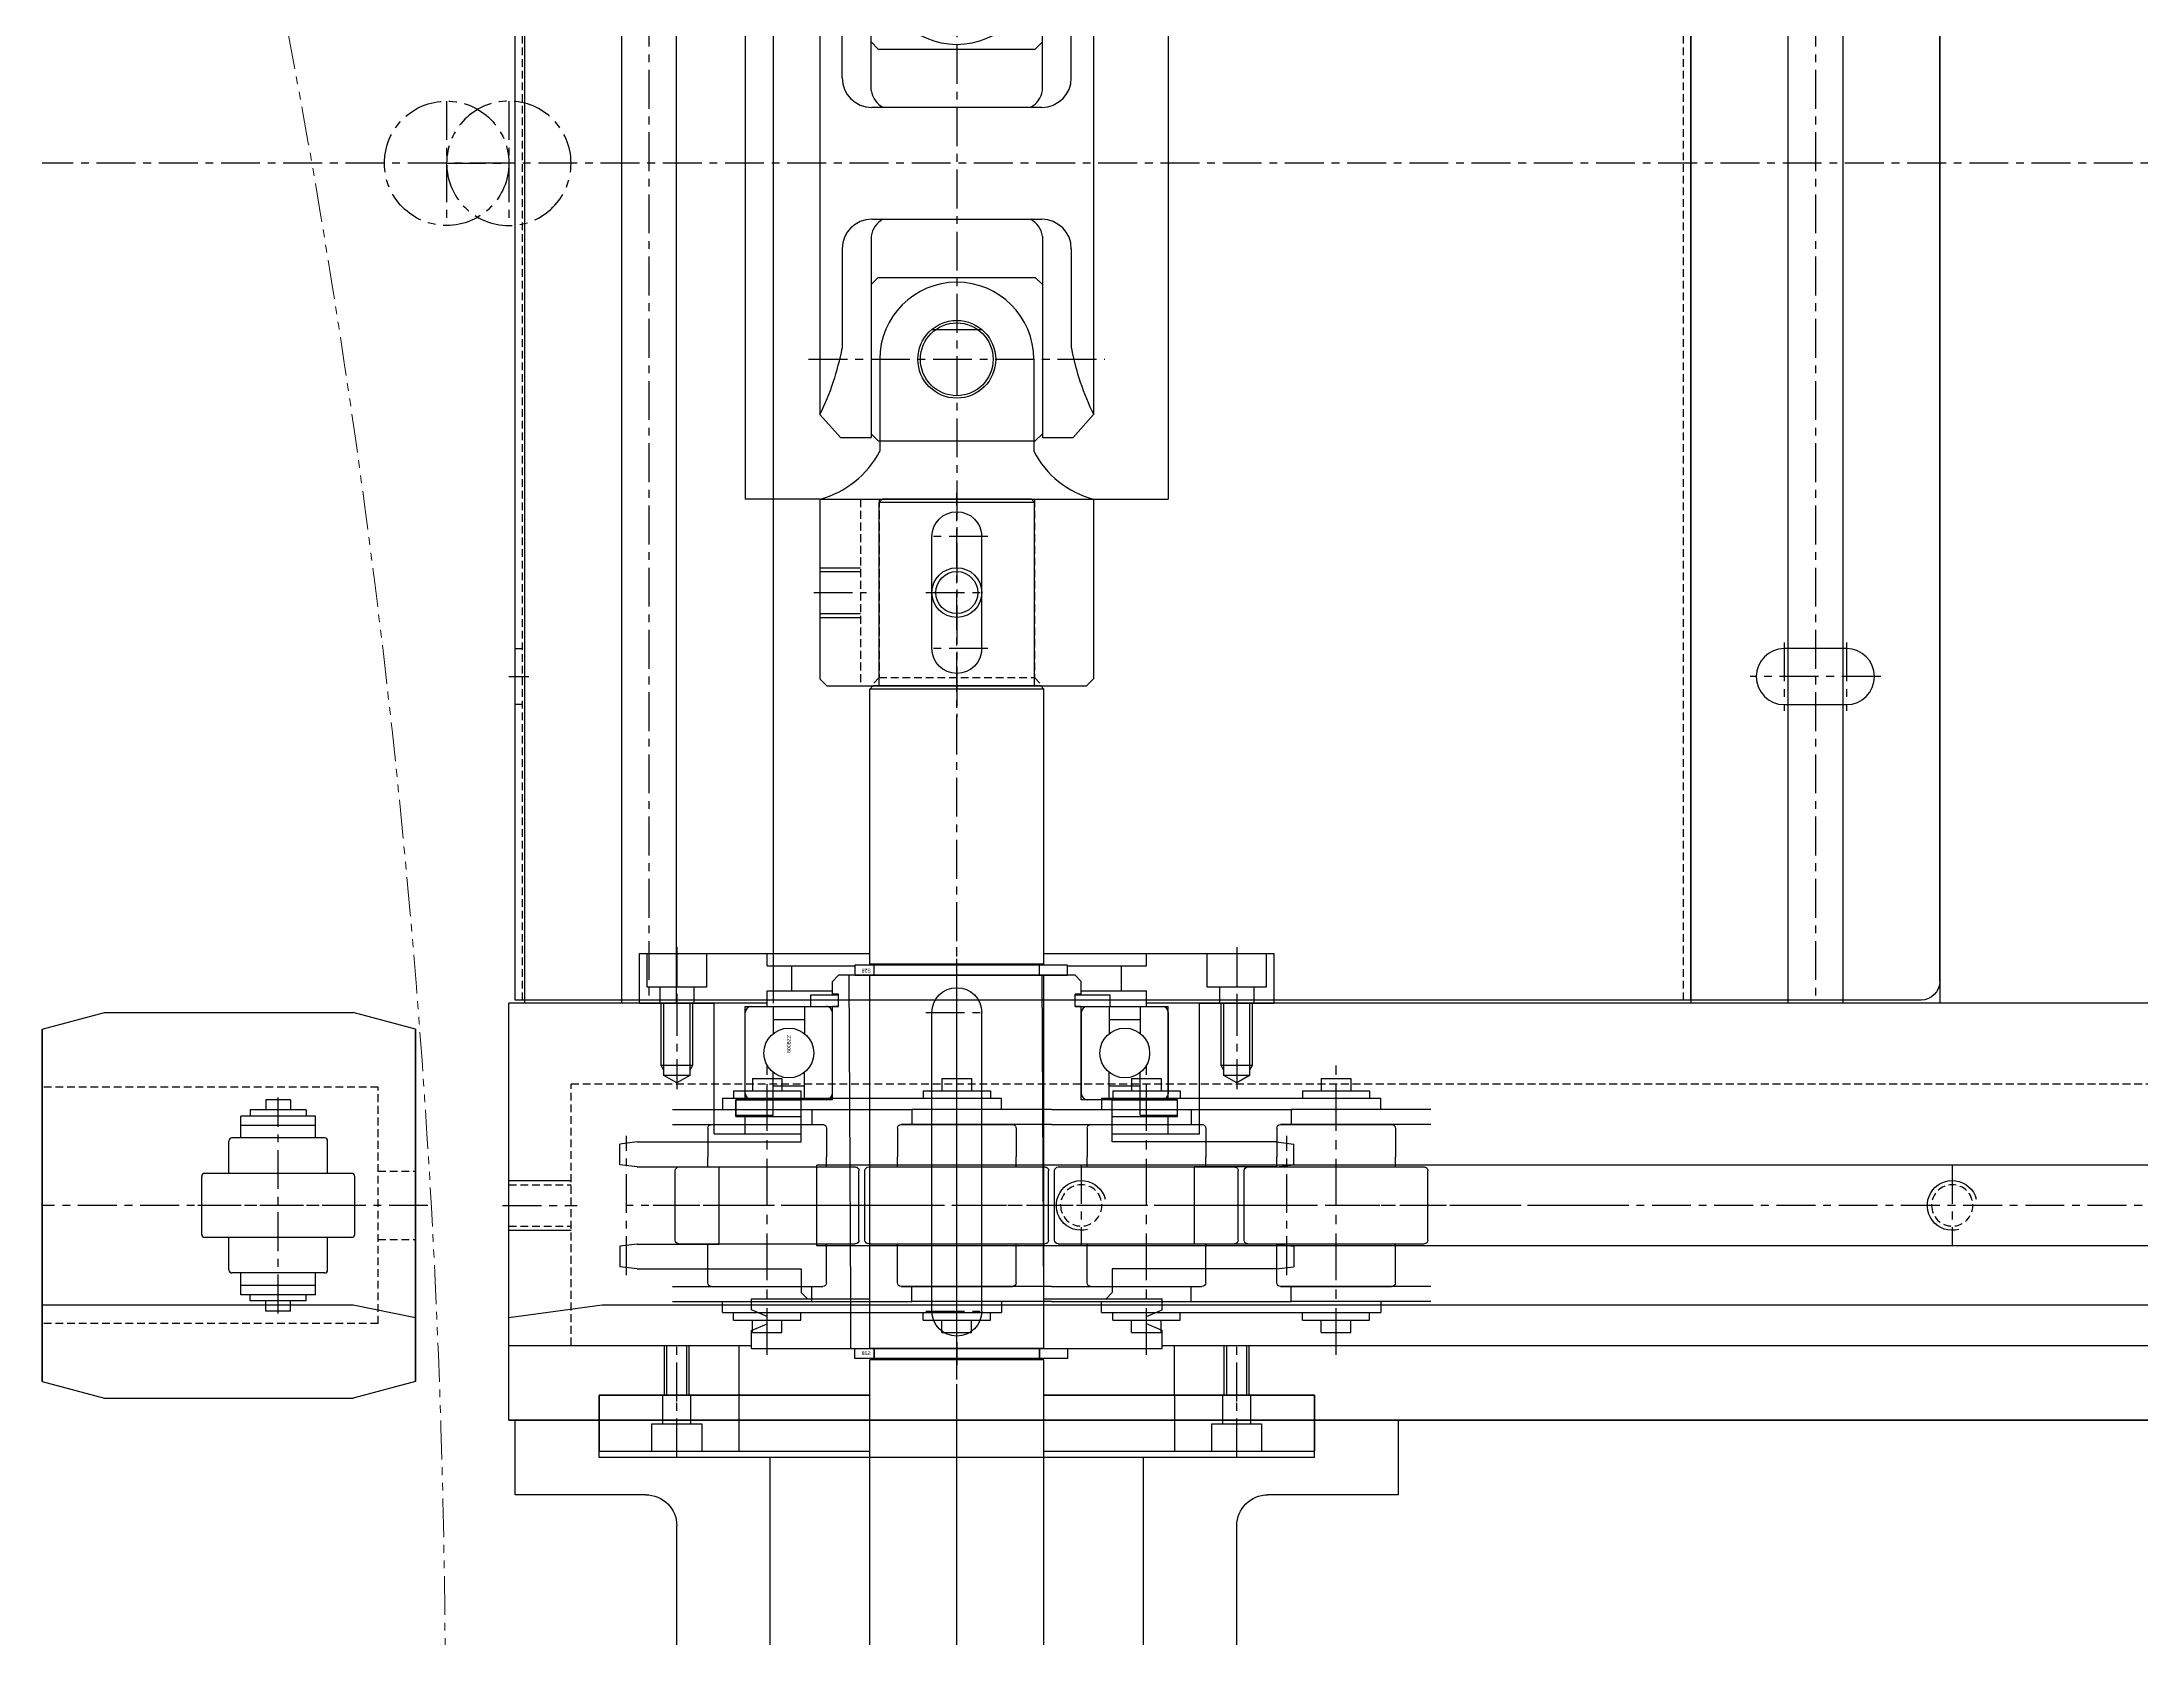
# Model space of a CAD drawing. Header units: inches. Extents: x 0 to 77285, y -118 to 40065.
# Drawn here: x 31099.6 to 31437.1, y 22943.4 to 23200 of the extents above; entities that cross this region are included whole.
import ezdxf
from ezdxf.enums import TextEntityAlignment as Align

# ---------------------------------------------------------------- set-up
doc = ezdxf.new("R2010")
doc.units = ezdxf.units.IN
doc.header["$LTSCALE"] = 5
doc.header["$MEASUREMENT"] = 0
for name, pattern in [('CENTER', [2, 1.25, -0.25, 0.25, -0.25]), ('HIDDEN', [0.375, 0.25, -0.125]), ('PHANTOM', [2.5, 1.25, -0.25, 0.25, -0.25, 0.25, -0.25])]:
    doc.linetypes.add(name, pattern=pattern)
for name, color, linetype in [('11', 1, 'CENTER'), ('22', 2, 'HIDDEN'), ('44', 4, 'Continuous'), ('55', 5, 'Continuous'), ('77', 40, 'HIDDEN'), ('99', 181, 'Continuous'), ('A', 8, 'Continuous'), ('B', 123, 'Continuous'), ('G', 231, 'Continuous'), ('T', 3, 'Continuous'), ('Y', 60, 'Continuous')]:
    doc.layers.add(name, color=color, linetype=linetype)
doc.layers.add('33', color=3, linetype='PHANTOM', lineweight=9)
doc.styles.add('SCI', font='')
doc.styles.get("Standard").update_dxf_attribs({"font": 'arial.ttf'})
doc.styles.get('SCI').set_extended_font_data('Gulim')

# ---------------------------------------------------------------- blocks, each defined once
blk = doc.blocks.new('A$Ce95bc381')
for p, q in [((0, 280), (0, 0)), ((0, 280), (16.5, 280)), ((16.5, 280), (18.5, 265)), ((18.5, 265), (18.5, 15)), ((16.5, 0), (18.5, 15)), ((0, 0), (16.5, 0))]:
    blk.add_line(p, q)
blk = doc.blocks.new('FINALrf2040vrp-sc')
for p, q in [((10.715, 4.15), (14.685, 4.15)), ((10.715, 4.15), (10.715, 2.5)), ((14.685, 4.15), (14.685, 2.5)), ((36.115, 4.15), (36.115, 2.5)), ((36.115, 4.15), (40.085, 4.15)), ((40.085, 4.15), (40.085, 2.5)), ((0, 0), (18.7, 0)), ((6.7, 1.5), (44.1, 1.5)), ((6.7, 1.5), (6.7, 0)), ((8.2, 2.5), (8.2, 1.5)), ((8.2, 2.5), (17.2, 2.5)), ((17.2, 2.5), (17.2, 1.5)), ((18.7, 0), (32.1, 0)), ((18.7, 0), (18.7, -2)), ((32.1, 0), (32.1, -2)), ((50.8, 0), (32.1, 0)), ((33.6, 2.5), (42.6, 2.5)), ((33.6, 2.5), (33.6, 1.5)), ((42.6, 2.5), (42.6, 1.5)), ((44.1, 0), (44.1, 1.5)), ((0, -2), (20.14, -2)), ((4.76, -2.5), (4.76, -6.35)), ((20.64, -2.5), (20.64, -6.35)), ((30.16, -2.5), (30.16, -6.35)), ((50.8, -2), (30.66, -2)), ((30.66, -2), (45.54, -2)), ((46.04, -2.5), (46.04, -6.35)), ((0.4, -8.2), (0.4, -17.5)), ((0.9, -7.7), (24.5, -7.7)), ((4.76, -6.35), (4.76, -7.7)), ((20.64, -6.35), (20.64, -7.7)), ((25, -8.2), (25, -17.5)), ((25.8, -8.2), (25.8, -17.5)), ((26.3, -7.7), (49.9, -7.7)), ((30.16, -6.35), (30.16, -7.7)), ((46.04, -6.35), (46.04, -7.7)), ((50.4, -8.2), (50.4, -17.5)), ((0.9, -18), (24.5, -18)), ((4.76, -18), (4.76, -19.35)), ((4.76, -23.2), (4.76, -19.35)), ((20.64, -18), (20.64, -19.35)), ((20.64, -23.2), (20.64, -19.35)), ((26.3, -18), (49.9, -18)), ((30.16, -18), (30.16, -19.35)), ((30.16, -23.2), (30.16, -19.35)), ((46.04, -18), (46.04, -19.35)), ((46.04, -23.2), (46.04, -19.35)), ((0, -23.7), (20.14, -23.7)), ((18.7, -25.7), (18.7, -23.7)), ((30.66, -23.7), (45.54, -23.7)), ((50.8, -23.7), (30.66, -23.7)), ((32.1, -25.7), (32.1, -23.7)), ((0, -25.7), (18.7, -25.7)), ((6.7, -27.2), (6.7, -25.7)), ((6.7, -27.2), (44.1, -27.2)), ((8.2, -28.2), (8.2, -27.2)), ((17.2, -28.2), (17.2, -27.2)), ((18.7, -25.7), (32.1, -25.7)), ((50.8, -25.7), (32.1, -25.7)), ((33.6, -28.2), (33.6, -27.2)), ((42.6, -28.2), (42.6, -27.2)), ((44.1, -25.7), (44.1, -27.2)), ((8.2, -28.2), (17.2, -28.2)), ((10.715, -29.85), (10.715, -28.2)), ((10.715, -29.85), (14.685, -29.85)), ((14.685, -29.85), (14.685, -28.2)), ((33.6, -28.2), (42.6, -28.2)), ((36.115, -29.85), (36.115, -28.2)), ((36.115, -29.85), (40.085, -29.85)), ((40.085, -29.85), (40.085, -28.2))]:
    blk.add_line(p, q)
for centre, start, end in [((5.26, -2.5), 90, 180), ((20.14, -2.5), 0, 90), ((30.66, -2.5), 90, 180), ((45.54, -2.5), 0, 90), ((0.9, -8.2), 90, 180), ((24.5, -8.2), 0, 90), ((26.3, -8.2), 90, 180), ((49.9, -8.2), 0, 90), ((0.9, -17.5), 180, 270), ((24.5, -17.5), 270, 0), ((26.3, -17.5), 180, 270), ((49.9, -17.5), 270, 0), ((5.26, -23.2), 180, 270), ((20.14, -23.2), 270, 0), ((30.66, -23.2), 180, 270), ((45.54, -23.2), 270, 0)]:
    blk.add_arc(centre, 0.5, start, end)
at = {"layer": '11'}
for p, q in [((12.7, 7.15), (12.7, -32.85)), ((38.1, 7.15), (38.1, -32.85))]:
    blk.add_line(p, q, dxfattribs=at)
blk = doc.blocks.new('A$C006C2B59')
at = {"layer": '11'}
blk.add_line((-60.19, 0), (67.37, 0), dxfattribs=at)
at = {"rotation": 179.9999999999999}
for p in [(12.7, -12.85), (63.5, -12.85)]:
    blk.add_blockref('FINALrf2040vrp-sc', p, dxfattribs=at)
blk = doc.blocks.new('A$C5e2ff37b')
for p, q in [((0, 12.5), (-9, 12.5)), ((-9, 12.5), (-9, -31)), ((0, 12.5), (0, -31)), ((-9, 4), (-4.6, 4)), ((-4.6, 4), (-4.6, -4)), ((-4.6, 2.25), (0, 2.25)), ((-4.6, -2.25), (0, -2.25)), ((-4.6, -4), (-9, -4)), ((-9, -10), (0, -10)), ((-9, -59), (-9, -102.5)), ((0, -59), (0, -102.5)), ((0, -80), (-9, -80)), ((-9, -86), (-4.6, -86)), ((-4.6, -86), (-4.6, -94)), ((-4.6, -87.75), (0, -87.75)), ((-4.6, -94), (-9, -94)), ((-4.6, -92.25), (0, -92.25)), ((0, -102.5), (-9, -102.5))]:
    blk.add_line(p, q)
at = {"layer": '11'}
for p, q in [((-10, 0), (1, 0)), ((-10, -45), (1, -45)), ((-10, -90), (1, -90))]:
    blk.add_line(p, q, dxfattribs=at)
blk = doc.blocks.new('A$C989ff7f7')
for p, q in [((0, 6), (0, -6)), ((0, 6), (8, 6)), ((2.6, -4.75), (2.6, 4.75)), ((2.6, 4.75), (8, 4.75)), ((8, 6), (8, -31)), ((2.6, 2.75), (0, 2.75)), ((2.6, -2.75), (0, -2.75)), ((-21, -6), (-21, -20)), ((-21, -6), (0, -6)), ((8, -4.75), (2.6, -4.75)), ((-18.2, -9.5), (-18.2, -20)), ((-18.2, -9.5), (-15.5, -9.5)), ((-15.5, -9.5), (-15.5, -20)), ((-21, -11), (-18.2, -11)), ((-15.5, -11), (-0.5, -11)), ((-0.5, -11), (-0.5, -25)), ((-0.5, -14.5), (2, -14.5)), ((2, -14.5), (2, -25)), ((6, -14.5), (6, -28.6)), ((6, -14.5), (8, -14.5)), ((2, -18.5), (6, -18.5)), ((8, -59), (8, -96)), ((6, -62.81), (6, -75.5)), ((-0.5, -65), (-0.5, -79)), ((2, -65), (2, -75.5)), ((-21, -70), (-21, -84)), ((-18.2, -70), (-18.2, -80.5)), ((-15.5, -70), (-15.5, -80.5)), ((2, -71.5), (6, -71.5)), ((-0.5, -75.5), (2, -75.5)), ((6, -75.5), (8, -75.5)), ((-21, -79), (-18.2, -79)), ((-18.2, -80.5), (-15.5, -80.5)), ((-15.5, -79), (-0.5, -79)), ((-21, -84), (0, -84)), ((0, -84), (0, -96)), ((2.6, -87.25), (0, -87.25)), ((2.6, -94.75), (2.6, -85.25)), ((2.6, -85.25), (8, -85.25)), ((2.6, -92.75), (0, -92.75)), ((0, -96), (8, -96)), ((8, -94.75), (2.6, -94.75))]:
    blk.add_line(p, q)
at = {"layer": '11'}
for p, q in [((9, 0), (-1, 0)), ((-22, -45), (9, -45)), ((9, -90), (-1, -90))]:
    blk.add_line(p, q, dxfattribs=at)
blk = doc.blocks.new('A$C3cb9157a')
for p, q in [((-14, 34), (-1, 34)), ((-15, 20), (-15, 33)), ((0, 33), (0, 20)), ((-15, 29.5), (-10.62, 29.5)), ((-12.81, 24.5), (-12.81, 29.5)), ((0, 29.5), (-4.38, 29.5)), ((-2.19, 24.5), (-2.19, 29.5)), ((-15, 24.5), (-10.62, 24.5)), ((0, 24.5), (-4.38, 24.5)), ((-14, 20), (-1, 20)), ((-15, -33), (-15, -20)), ((-1, -20), (-14, -20)), ((0, -20), (0, -33)), ((-15, -24.5), (-10.62, -24.5)), ((-12.81, -29.5), (-12.81, -24.5)), ((0, -24.5), (-4.38, -24.5)), ((-2.19, -29.5), (-2.19, -24.5)), ((-15, -29.5), (-10.62, -29.5)), ((0, -29.5), (-4.38, -29.5)), ((-1, -34), (-14, -34))]:
    blk.add_line(p, q)
for centre in [(-7.5, 27), (-7.5, -27)]:
    blk.add_circle(centre, 4)
for centre, start, end in [((-14, 33), 90, 180), ((-1, 33), 0, 90), ((-14, 21), 180, 270), ((-1, 21), 270, 0), ((-14, -21), 90, 180), ((-1, -21), 0, 90), ((-14, -33), 180, 270), ((-1, -33), 270, 360)]:
    blk.add_arc(centre, 1, start, end)
at = {"layer": '11'}
blk.add_line((-16, 0), (1, 0), dxfattribs=at)
at = {"layer": '44'}
blk.add_text('6008ZZ', height=0.6, dxfattribs=at).set_placement((-7.5, 26.7))
blk = doc.blocks.new('A$C1d9063d8')
for p, q in [((-2.5, 35.5), (-2.5, 29.5)), ((0, 35.5), (-2.5, 35.5)), ((0, 29.5), (0, 35.5)), ((-2.5, 29.5), (0, 29.5)), ((-2.5, -29.5), (0, -29.5)), ((-2.5, -29.5), (-2.5, -35.5)), ((0, -35.5), (0, -29.5)), ((-2.5, -35.5), (0, -35.5))]:
    blk.add_line(p, q)
at = {"layer": '11'}
blk.add_line((-3.5, 0), (1.2, 0), dxfattribs=at)
blk = doc.blocks.new('A$C24dafc05')
for p, q in [((0, 23.5), (0, 19)), ((1.8, 23.5), (0, 23.5)), ((1.8, 19), (1.8, 23.5)), ((0, 19), (1.8, 19)), ((0, -19), (1.8, -19)), ((0, -19), (0, -24.67)), ((1.8, -24.67), (1.8, -19)), ((0, -24.67), (1.8, -24.67))]:
    blk.add_line(p, q)
at = {"layer": '11'}
blk.add_line((-1, 0), (2.9, 0), dxfattribs=at)
blk = doc.blocks.new('A$C85a5e17c')
for p, q in [((0, 16.4), (0, -17.81)), ((1.6, 16.4), (0, 16.4)), ((1.6, -17.81), (1.6, 16.4)), ((0, 13.3), (1.6, 13.3)), ((0, -13.3), (1.6, -13.3)), ((0, -17.81), (1.6, -17.81))]:
    blk.add_line(p, q)
at = {"layer": '11'}
blk.add_line((-1, 0), (2.65, 0), dxfattribs=at)
at = {"layer": '44', "style": 'SCI'}
blk.add_text('S28', height=0.6, rotation=90, dxfattribs=at).set_placement((0.74, 13.81), align=Align.MIDDLE_LEFT)
blk = doc.blocks.new('A$C15782971')
for p, q in [((-91, 4.5), (-92, 3.5)), ((-92, 1.45), (-92, 3.5)), ((-92, 1.45), (-92, 3.5)), ((-91, 4.5), (-85.71, 4.5)), ((-86, -47.5), (-85.71, 4.5)), ((-58, 4.5), (-53, 4.5)), ((-58, -47.5), (-58, 4.5)), ((-54.99, -47.5), (-54.7, 4.5)), ((-53, 4.5), (-52, 3.5)), ((-52, 1.45), (-52, 3.5)), ((-52, 1.45), (-52, 3.5)), ((-360, 0), (-102.5, 0)), ((-119.07, 0), (-119.07, -11.6)), ((-114.93, -11.6), (-114.93, 0)), ((-111, -13), (-111, 0)), ((-92, 1.45), (-91, 1.45)), ((-91, -0.5), (-91, 1.45)), ((-53, 1.45), (-52, 1.45)), ((-53, -0.5), (-53, 1.45)), ((-41.5, 0), (0, 0)), ((-33, -13), (-33, 0)), ((-29.07, 0), (-29.07, -11.6)), ((-24.93, -11.6), (-24.93, 0)), ((0, -67), (0, 0)), ((-92, -0.5), (-91, -0.5)), ((-92, -15.5), (-92, -0.5)), ((-53, -0.5), (-52, -0.5)), ((-52, -15.5), (-52, -0.5)), ((-119.5, -10), (-114.5, -10)), ((-29.5, -10), (-24.5, -10)), ((-119.07, -11.6), (-117, -12.79)), ((-119.07, -11.6), (-114.93, -11.6)), ((-117, -12.79), (-114.93, -11.6)), ((-29.07, -11.6), (-27, -12.79)), ((-29.07, -11.6), (-24.93, -11.6)), ((-27, -12.79), (-24.93, -11.6)), ((-97, -22.3), (-97, -15.5)), ((-97, -15.5), (-92, -15.5)), ((-52, -15.5), (-47, -15.5)), ((-47, -22.3), (-47, -15.5)), ((-123.36, -22.3), (-126.18, -22.65)), ((-126.18, -25.95), (-126.18, -22.65)), ((-123.36, -22.3), (-97, -22.3)), ((-20.64, -22.3), (-47, -22.3)), ((-20.64, -22.3), (-17.82, -22.65)), ((-17.82, -25.95), (-17.82, -22.65)), ((-280, -26), (-49.5, -26)), ((-123.36, -26.3), (-126.18, -25.95)), ((-123.36, -26.3), (-110.21, -26.3)), ((-110.21, -38.7), (-110.21, -26.3)), ((-49.5, -39), (-49.5, -26)), ((-33.79, -38.7), (-33.79, -26.3)), ((-20.64, -26.3), (-33.79, -26.3)), ((-20.64, -26.3), (-17.82, -25.95)), ((-280, -39), (-49.5, -39)), ((-123.36, -38.7), (-126.18, -39.05)), ((-126.18, -39.05), (-126.18, -42.35)), ((-123.36, -38.7), (-110.21, -38.7)), ((-20.64, -38.7), (-33.79, -38.7)), ((-20.64, -38.7), (-17.82, -39.05)), ((-17.82, -39.05), (-17.82, -42.35)), ((-123.36, -42.7), (-126.18, -42.35)), ((-123.36, -42.7), (-97, -42.7)), ((-97, -42.7), (-97, -46.5)), ((-47, -42.7), (-47, -46.5)), ((-20.64, -42.7), (-47, -42.7)), ((-20.64, -42.7), (-17.82, -42.35)), ((-96, -47.5), (-97, -46.5)), ((-48, -47.5), (-47, -46.5)), ((-86, -47.5), (-105, -47.5)), ((-105, -49.3), (-105, -47.5)), ((-102.5, -50.35), (-105, -49.3)), ((-102.5, -51.55), (-102.5, -50.35)), ((-86, -47.5), (-96, -47.5)), ((-86, -55.5), (-86, -47.5)), ((-48, -47.5), (-58, -47.5)), ((-58, -55.5), (-58, -47.5)), ((-39, -47.5), (-54.99, -47.5)), ((-54.99, -55.5), (-54.99, -47.5)), ((-41.5, -50.35), (-39, -49.3)), ((-41.5, -51.55), (-41.5, -50.35)), ((-39, -49.3), (-39, -47.5)), ((-105, -52.6), (-102.5, -51.55)), ((-105, -55.5), (-105, -52.6)), ((-39, -52.6), (-41.5, -51.55)), ((-39, -55.5), (-39, -52.6)), ((-105, -55), (-280, -55)), ((-118.62, -63), (-118.62, -55)), ((-115.38, -63), (-115.38, -55)), ((-107, -63), (-107, -55)), ((-86, -55.5), (-105, -55.5)), ((-39, -55.5), (-58, -55.5)), ((0, -55), (-39, -55)), ((-37, -63), (-37, -55)), ((-28.62, -63), (-28.62, -55)), ((-25.38, -63), (-25.38, -55)), ((-129.5, -63), (-86, -63)), ((-129.5, -67), (-129.5, -63)), ((-58, -63), (-14.5, -63)), ((-14.5, -67), (-14.5, -63)), ((-280, -67), (-129.5, -67)), ((-14.5, -67), (0, -67))]:
    blk.add_line(p, q)
at = {"layer": '11'}
for p, q in [((-72, -48.5), (-72, 5.5)), ((-117, 1), (-117, -13.79)), ((-72, -68), (-72, 1)), ((-27, 1), (-27, -13.79)), ((-125.07, -43.7), (-125.07, -21.3)), ((-18.93, -43.7), (-18.93, -21.3)), ((-232, -26), (-232, -39)), ((-92, -26), (-92, -39)), ((-280, -32.5), (-18.93, -32.5)), ((1, -32.5), (-11, -32.5)), ((-72, -56.5), (-72, -46.5)), ((-117, -64), (-117, -54)), ((-27, -64), (-27, -54))]:
    blk.add_line(p, q, dxfattribs=at)
at = {"layer": '22'}
for p, q in [((-270, -13), (-10, -13)), ((-10, -55), (-10, -13)), ((0, -29.18), (-10, -29.18)), ((0, -35.82), (-10, -35.82))]:
    blk.add_line(p, q, dxfattribs=at)
at = {"layer": '77'}
for centre in [(-232, -32.5), (-92, -32.5)]:
    blk.add_circle(centre, 3.32, dxfattribs=at)
at = {"layer": 'T'}
for p, q in [((-119.5, 0), (-119.5, -10)), ((-114.5, -10), (-114.5, 0)), ((-29.5, 0), (-29.5, -10)), ((-24.5, -10), (-24.5, 0)), ((-119.5, -10), (-119.07, -10.75)), ((-114.93, -10.75), (-114.5, -10)), ((-29.5, -10), (-29.07, -10.75)), ((-24.93, -10.75), (-24.5, -10)), ((0, -28.5), (-10, -28.5)), ((0, -36.5), (-10, -36.5)), ((-119, -63), (-119, -55)), ((-115, -63), (-115, -55)), ((-29, -63), (-29, -55)), ((-25, -63), (-25, -55))]:
    blk.add_line(p, q, dxfattribs=at)
for centre in [(-232, -32.5), (-92, -32.5)]:
    blk.add_arc(centre, 4, 255, 165, dxfattribs=at)
at = {"xscale": -1, "rotation": 270}
blk.add_blockref('A$C989ff7f7', (-27, 0), dxfattribs=at)
at = {"layer": '11', "xscale": -1, "rotation": 270}
for name, p in [('A$C24dafc05', (-72, -0.5)), ('A$C1d9063d8', (-72, -15.5))]:
    blk.add_blockref(name, p, dxfattribs=at)
at = {"layer": '44', "xscale": -1, "rotation": 270}
for name, p in [('A$C85a5e17c', (-72, 4.5)), ('A$C3cb9157a', (-72, -0.5))]:
    blk.add_blockref(name, p, dxfattribs=at)
at = {"layer": '44', "rotation": 270}
blk.add_blockref('A$C85a5e17c', (-72, -55.5), dxfattribs=at)
at = {"layer": '99', "xscale": -1, "rotation": 270}
blk.add_blockref('A$C5e2ff37b', (-27, -63), dxfattribs=at)
at = {"layer": 'B', "xscale": 1.200000000000001, "yscale": 1.200000000000001, "zscale": 1.200000000000001}
blk.add_blockref('A$C006C2B59', (-102.48, -32.5), dxfattribs=at)
at = {"layer": 'G', "xscale": -1, "rotation": 270}
blk.add_blockref('A$Ce95bc381', (-280, -67), dxfattribs=at)
blk = doc.blocks.new('A$C56e291fb')
for p, q in [((-131.5, 0), (131.5, 0)), ((-134.5, -3), (-134.5, -229)), ((134.5, -3), (134.5, -229)), ((-134.5, -40), (134.5, -40)), ((-134.5, -229), (134.5, -229))]:
    blk.add_line(p, q)
for points in [[(-87, -15, -1), (-78, -15), (-78, -25, -1), (-87, -25)], [(78, -15, -1), (87, -15), (87, -25, -1), (78, -25)]]:
    blk.add_lwpolyline(points, format="xyb", close=True)
for centre, start, end in [((-131.5, -3), 90, 180), ((131.5, -3), 0, 90)]:
    blk.add_arc(centre, 3, start, end)
at = {"layer": '11'}
for p, q in [((-82.5, -9.5), (-82.5, -30.5)), ((82.5, -9.5), (82.5, -30.5)), ((-77, -15), (-88, -15)), ((88, -15), (77, -15)), ((-77, -25), (-88, -25)), ((88, -25), (77, -25)), ((-82.5, -230), (-82.5, -226.8)), ((106.8, -230), (106.8, -226.8))]:
    blk.add_line(p, q, dxfattribs=at)
at = {"layer": '22'}
for p, q in [((-134.5, -41.2), (134.5, -41.2)), ((-134.5, -227.8), (134.5, -227.8)), ((-87, -227.8), (-87, -229)), ((-78, -229), (-78, -227.8)), ((102.3, -227.8), (102.3, -229)), ((111.3, -229), (111.3, -227.8))]:
    blk.add_line(p, q, dxfattribs=at)
blk = doc.blocks.new('A$C76a12c18')
for p, q in [((337, 230), (67, 230)), ((337, 190), (67, 190)), ((337, 42.5), (67, 42.5)), ((337, 2.5), (67, 2.5))]:
    blk.add_line(p, q)
at = {"layer": '11'}
for p, q in [((202, 361), (202, 0)), ((337, 210), (67, 210)), ((337, 22.5), (67, 22.5)), ((212, 0), (192, 0)), ((202, 0), (202, -10))]:
    blk.add_line(p, q, dxfattribs=at)
blk.add_circle((202, 0), 10, dxfattribs=at)
at = {"layer": 'A'}
for p, q in [((337, 214.4), (67, 214.4)), ((337, 205.6), (67, 205.6)), ((337, 26.9), (67, 26.9)), ((337, 18.1), (67, 18.1))]:
    blk.add_line(p, q, dxfattribs=at)
at = {"rotation": 270}
blk.add_blockref('A$C15782971', (67, 0), dxfattribs=at)
at = {"layer": 'Y'}
blk.add_blockref('A$C56e291fb', (202, 230), dxfattribs=at)
blk = doc.blocks.new('A$Ca8d8dcbb')
for p, q in [((-12, 71), (0, 71)), ((-12, 71), (-12, 50)), ((0, 71), (0, -71)), ((-6, 57.5), (-6, -57.5)), ((-6, 57.5), (0, 57.5)), ((-56, 45), (-56, -45)), ((-56, 45), (-17, 45)), ((-56, 39.96), (-39, 39.96)), ((-41, 40.5), (-41, 34.5)), ((-39, 39.96), (-37.58, 37.5)), ((-39, 39.96), (-39, 35.04)), ((-37.58, 37.5), (-39, 35.04)), ((-39, 35.04), (-56, 35.04)), ((-56, 30), (-6, 30)), ((-56, -30), (-6, -30)), ((-56, -35.04), (-39, -35.04)), ((-41, -34.5), (-41, -40.5)), ((-39, -35.04), (-37.58, -37.5)), ((-39, -35.04), (-39, -39.96)), ((-39, -39.96), (-56, -39.96)), ((-37.58, -37.5), (-39, -39.96)), ((-56, -45), (-17, -45)), ((-12, -50), (-12, -71)), ((-6, -57.5), (0, -57.5)), ((-12, -71), (0, -71))]:
    blk.add_line(p, q)
for centre, start, end in [((-17, 50), 270, 0), ((-17, -50), 0, 90)]:
    blk.add_arc(centre, 5, start, end)
at = {"layer": '11'}
for p, q in [((-57, 37.5), (-36.58, 37.5)), ((-57, 0), (1, 0)), ((-57, -37.5), (-36.58, -37.5))]:
    blk.add_line(p, q, dxfattribs=at)
at = {"layer": 'T'}
for p, q in [((-56, 40.5), (-41, 40.5)), ((-41, 40.5), (-40.06, 39.96)), ((-41, 34.5), (-56, 34.5)), ((-40.06, 35.04), (-41, 34.5)), ((-56, -34.5), (-41, -34.5)), ((-41, -34.5), (-40.06, -35.04)), ((-41, -40.5), (-56, -40.5)), ((-40.06, -39.96), (-41, -40.5))]:
    blk.add_line(p, q, dxfattribs=at)
blk = doc.blocks.new('wehgweh3h4')
for p, q in [((-144.09, -1875.51), (-145.21, -1876.63)), ((-145.21, -1876.63), (-145.21, -1918.38)), ((-115.21, -1875.51), (-144.09, -1875.51)), ((-134.21, -1875.51), (-134.21, -1882.01)), ((-133.59, -1875.51), (-133.59, -1882.01)), ((-126.83, -1875.51), (-126.83, -1882.01)), ((-126.21, -1875.51), (-126.21, -1882.01)), ((-115.21, -1875.51), (-115.21, -1919.51)), ((-105.28, -1878.83), (-101.61, -1875.51)), ((-20.82, -1875.51), (-101.61, -1875.51)), ((-17.15, -1878.83), (-20.82, -1875.51)), ((-7.21, -1875.51), (21.66, -1875.51)), ((-7.21, -1875.51), (-7.21, -1919.51)), ((3.79, -1875.51), (3.79, -1882.01)), ((4.41, -1875.51), (4.41, -1882.01)), ((11.17, -1875.51), (11.17, -1882.01)), ((11.79, -1875.51), (11.79, -1882.01)), ((21.66, -1875.51), (22.79, -1876.63)), ((22.79, -1876.63), (22.79, -1918.38)), ((22.79, -1876.63), (22.79, -1918.38)), ((-105.28, -1878.83), (-105.28, -1883.76)), ((-74.95, -1879.09), (-90.9, -1879.09)), ((-47.48, -1879.09), (-31.53, -1879.09)), ((-17.15, -1878.83), (-17.15, -1883.76)), ((-92.71, -1885.13), (-107.5, -1885.13)), ((-105.84, -1884.88), (-104.71, -1883.76)), ((-105.84, -1884.88), (-105.84, -1910.13)), ((-72.92, -1883.76), (-105.28, -1883.76)), ((-79.59, -1884.88), (-80.71, -1883.76)), ((-79.59, -1884.88), (-79.59, -1910.13)), ((-70.21, -1883.83), (-70.21, -1911.18)), ((-52.21, -1883.83), (-52.21, -1911.18)), ((-49.51, -1883.76), (-17.15, -1883.76)), ((-42.84, -1884.88), (-41.71, -1883.76)), ((-42.84, -1884.88), (-42.84, -1910.13)), ((-29.71, -1885.13), (-14.93, -1885.13)), ((-16.59, -1884.88), (-17.71, -1883.76)), ((-16.59, -1884.88), (-16.59, -1910.13)), ((-87.91, -1893.51), (-87.91, -1901.51)), ((-34.52, -1893.51), (-34.52, -1901.51)), ((-92.71, -1909.88), (-107.5, -1909.88)), ((-104.71, -1911.26), (-105.84, -1910.13)), ((-79.59, -1910.13), (-80.71, -1911.26)), ((-42.84, -1910.13), (-41.71, -1911.26)), ((-29.71, -1909.88), (-14.93, -1909.88)), ((-17.71, -1911.26), (-16.59, -1910.13)), ((-72.92, -1911.26), (-105.28, -1911.26)), ((-105.28, -1911.26), (-105.28, -1916.19)), ((-49.51, -1911.26), (-17.15, -1911.26)), ((-17.15, -1911.26), (-17.15, -1916.19)), ((-105.28, -1916.19), (-101.61, -1919.51)), ((-74.95, -1915.92), (-90.9, -1915.92)), ((-47.48, -1915.92), (-31.53, -1915.92)), ((-17.15, -1916.19), (-20.82, -1919.51)), ((-144.09, -1919.51), (-145.21, -1918.38)), ((-115.21, -1919.51), (-144.09, -1919.51)), ((-20.82, -1919.51), (-101.61, -1919.51)), ((-7.21, -1919.51), (21.66, -1919.51)), ((21.66, -1919.51), (22.79, -1918.38))]:
    blk.add_line(p, q)
for centre, radius in [((-130.21, -1897.51), 4), ((-92.71, -1897.51), 6.25), ((-92.71, -1897.51), 5.85), ((-29.71, -1897.51), 6.25), ((-29.71, -1897.51), 5.85), ((7.79, -1897.51), 4), ((-130.21, -1897.51), 3.38), ((7.79, -1897.51), 3.38)]:
    blk.add_circle(centre, radius)
for centre, radius, start, end in [((-100.33, -1871.48), 15.42, 195.1384, 242.3128), ((-83.09, -1838), 41.83, 243.7223, 259.2297), ((-39.34, -1838), 41.83, 280.7703, 296.2777), ((-22.1, -1871.48), 15.42, 297.6872, 344.8616), ((-74.95, -1883.83), 4.74, 0, 90), ((-47.48, -1883.83), 4.74, 90, 180), ((-92.71, -1897.51), 12.38, 270, 90), ((-73.43, -1887.39), 3.67, 28.6261, 81.9671), ((-48.99, -1887.39), 3.67, 98.0329, 151.3739), ((-29.71, -1897.51), 12.38, 90, 270), ((-100.33, -1923.53), 15.42, 117.6872, 164.8616), ((-73.43, -1907.63), 3.67, 278.0329, 331.3739), ((-48.99, -1907.63), 3.67, 208.6261, 261.9671), ((-22.1, -1923.53), 15.42, 15.1384, 62.3128), ((-74.95, -1911.18), 4.74, 270, 0), ((-47.48, -1911.18), 4.74, 180, 270), ((-83.09, -1957.02), 41.83, 100.7703, 116.2777), ((-39.34, -1957.02), 41.83, 63.7223, 79.2297)]:
    blk.add_arc(centre, radius, start, end)
at = {"layer": '11'}
for p, q in [((-130.21, -1874.51), (-130.21, -1883.01)), ((-92.71, -1873.7), (-92.71, -1921.32)), ((-29.71, -1873.7), (-29.71, -1921.32)), ((7.79, -1874.51), (7.79, -1883.01)), ((-130.21, -1892.51), (-130.21, -1902.51)), ((7.79, -1892.51), (7.79, -1902.51)), ((27.79, -1897.51), (-150.21, -1897.51))]:
    blk.add_line(p, q, dxfattribs=at)
at = {"layer": '22'}
for p, q in [((-115.21, -1882.01), (-145.21, -1882.01)), ((-7.21, -1882.01), (22.79, -1882.01)), ((-143.86, -1885.01), (-145.21, -1883.76)), ((-115.21, -1885.01), (-143.86, -1885.01)), ((-143.86, -1885.01), (-143.86, -1910.01)), ((-7.21, -1885.01), (21.43, -1885.01)), ((21.43, -1885.01), (22.79, -1883.76)), ((21.43, -1885.01), (21.43, -1910.01)), ((-143.86, -1910.01), (-145.21, -1911.25)), ((-115.21, -1910.01), (-143.86, -1910.01)), ((-7.21, -1910.01), (21.43, -1910.01)), ((21.43, -1910.01), (22.79, -1911.25))]:
    blk.add_line(p, q, dxfattribs=at)
at = {"layer": '55'}
for p, q in [((-7.21, -1863.51), (-115.21, -1863.51)), ((-115.21, -1875.51), (-115.21, -1863.51)), ((-7.21, -1875.51), (-7.21, -1863.51)), ((-115.21, -1919.51), (-115.21, -1931.51)), ((-7.21, -1919.51), (-7.21, -1931.51)), ((-7.21, -1931.51), (-115.21, -1931.51))]:
    blk.add_line(p, q, dxfattribs=at)
blk = doc.blocks.new('A$Cc4495199')
for p, q in [((-350, 17), (-349.5, 17.5)), ((-350, 17), (-350, -17)), ((-349.5, 17.5), (-203, 17.5)), ((-349.5, -17.5), (-349.5, 17.5)), ((-203, 17.5), (-203, -17.5)), ((-200, 14), (-128.3, 14)), ((-128.3, 14), (-128.3, -14)), ((-126.5, 14), (-66.5, 14)), ((-126.5, 14), (-126.5, -14)), ((-66.5, 14), (-66.5, -14)), ((-64.7, 14), (-20.5, 14)), ((-64.7, 14), (-64.7, -14)), ((-20.5, 14), (-20, 13.5)), ((-20.5, 14), (-20.5, -14)), ((-128.3, 13.3), (-126.5, 13.3)), ((-66.5, 13.3), (-64.7, 13.3)), ((-20, 13.5), (-20, -13.5)), ((-20, 12.5), (9.5, 12.5)), ((9.5, 12.5), (10, 12)), ((9.5, 12.5), (9.5, -12.5)), ((10, 12), (10, -12)), ((-334.5, 5), (-223.5, 5)), ((-120.5, 4), (-72.5, 4)), ((-14, 4), (4, 4)), ((-334.5, -5), (-223.5, -5)), ((-120.5, -4), (-72.5, -4)), ((-14, -4), (4, -4)), ((-128.3, -13.3), (-126.5, -13.3)), ((-66.5, -13.3), (-64.7, -13.3)), ((-20.5, -14), (-20, -13.5)), ((-20, -12.5), (9.5, -12.5)), ((9.5, -12.5), (10, -12)), ((-200, -14), (-128.3, -14)), ((-126.5, -14), (-66.5, -14)), ((-64.7, -14), (-20.5, -14)), ((-350, -17), (-349.5, -17.5)), ((-349.5, -17.5), (-203, -17.5))]:
    blk.add_line(p, q)
for centre, radius, start, end in [((-200, 17), 3, 180, 270), ((-334.5, 0), 5, 90, 270), ((-223.5, 0), 5, 270, 90), ((-120.5, 0), 4, 90, 270), ((-72.5, 0), 4, 270, 90), ((-14, 0), 4, 90, 270), ((4, 0), 4, 270, 90), ((-200, -17), 3, 90, 180)]:
    blk.add_arc(centre, radius, start, end)
at = {"layer": '11'}
for p, q in [((-351, 10), (-330.58, 10)), ((-334.5, 6), (-334.5, -6)), ((-223.5, 6), (-223.5, -6)), ((-120.5, -5), (-120.5, 5)), ((-72.5, -5), (-72.5, 5)), ((-14, 5), (-14, -5)), ((4, 5), (4, -5)), ((-351, 0), (11, 0)), ((-351, -10), (-330.58, -10))]:
    blk.add_line(p, q, dxfattribs=at)
at = {"layer": '22'}
for p, q in [((-350, 12.46), (-333, 12.46)), ((-335, 13), (-335, 7)), ((-333, 12.46), (-331.58, 10)), ((-333, 12.46), (-333, 7.54)), ((-333, 7.54), (-350, 7.54)), ((-331.58, 10), (-333, 7.54)), ((-350, -7.54), (-333, -7.54)), ((-335, -7), (-335, -13)), ((-333, -7.54), (-331.58, -10)), ((-333, -7.54), (-333, -12.46)), ((-331.58, -10), (-333, -12.46)), ((-333, -12.46), (-350, -12.46))]:
    blk.add_line(p, q, dxfattribs=at)
at = {"layer": 'T'}
for p, q in [((-350, 13), (-335, 13)), ((-335, 13), (-334.06, 12.46)), ((-335, 7), (-350, 7)), ((-334.06, 7.54), (-335, 7)), ((-350, -7), (-335, -7)), ((-335, -7), (-334.06, -7.54)), ((-335, -13), (-350, -13)), ((-334.06, -12.46), (-335, -13))]:
    blk.add_line(p, q, dxfattribs=at)
blk = doc.blocks.new('A$Ce3640bff')
for name, p in [('A$Ca8d8dcbb', (0, 0)), ('A$Cc4495199', (138, 0))]:
    blk.add_blockref(name, p)
at = {"layer": '44', "xscale": -1, "rotation": 180}
blk.add_blockref('wehgweh3h4', (263.21, -1897.51), dxfattribs=at)
blk = doc.blocks.new('A$Cee1d8ca8')
at = {"xscale": -1}
for name, p in [('A$C76a12c18', (202, 0)), ('A$Ce3640bff', (202, 72))]:
    blk.add_blockref(name, p, dxfattribs=at)
blk = doc.blocks.new('A$C024ea68c')
for p, q in [((-1.985, 17), (1.985, 17)), ((-1.985, 17), (-1.985, 15.35)), ((1.985, 17), (1.985, 15.35)), ((-6, 14.35), (6, 14.35)), ((-6, 14.35), (-6, 10.85)), ((-4.5, 15.35), (4.5, 15.35)), ((-4.5, 15.35), (-4.5, 14.35)), ((4.5, 15.35), (4.5, 14.35)), ((6, 14.35), (6, 10.85)), ((-7.94, 10.35), (-7.94, 5.15)), ((-7.44, 10.85), (7.44, 10.85)), ((-6, 12.85), (6, 12.85)), ((7.94, 10.35), (7.94, 5.15)), ((-12.3, 4.65), (-12.3, -4.65)), ((-11.8, 5.15), (11.8, 5.15)), ((12.3, 4.65), (12.3, -4.65)), ((-11.8, -5.15), (11.8, -5.15)), ((-7.94, -5.15), (-7.94, -10.35)), ((7.94, -5.15), (7.94, -10.35)), ((-7.44, -10.85), (7.44, -10.85)), ((-6, -10.85), (-6, -14.35)), ((-6, -12.85), (6, -12.85)), ((6, -10.85), (6, -14.35)), ((-6, -14.35), (6, -14.35)), ((-4.5, -15.35), (-4.5, -14.35)), ((-4.5, -15.35), (4.5, -15.35)), ((-1.985, -17), (-1.985, -15.35)), ((1.985, -17), (1.985, -15.35)), ((4.5, -15.35), (4.5, -14.35)), ((-1.985, -17), (1.985, -17))]:
    blk.add_line(p, q)
for centre, start, end in [((-7.44, 10.35), 90, 180), ((7.44, 10.35), 0, 90), ((-11.8, 4.65), 90, 180), ((11.8, 4.65), 0, 90), ((-11.8, -4.65), 180, 270), ((11.8, -4.65), 270, 0), ((-7.44, -10.35), 180, 270), ((7.44, -10.35), 270, 0)]:
    blk.add_arc(centre, 0.5, start, end)
at = {"layer": '11'}
for p, q in [((0, 17.35), (0, -17.35)), ((-13.3, 0), (13.3, 0))]:
    blk.add_line(p, q, dxfattribs=at)
blk = doc.blocks.new('A$C968f4001')
for p, q in [((1305, 63.32), (1315, 66)), ((1305, 63.32), (1315, 66)), ((1315, 66), (1355, 66)), ((1315, 66), (1355, 66)), ((1365, 63.32), (1355, 66)), ((1365, 63.32), (1355, 66)), ((1305, 6.68), (1305, 63.32)), ((1305, 63.32), (1305, 41.5)), ((1365, 6.68), (1365, 63.32)), ((1365, 63.32), (1365, 6.68)), ((1305, 54), (1305, 16)), ((1305, 28.5), (1305, 6.68)), ((1305, 6.68), (1315, 4)), ((1305, 6.68), (1315, 4)), ((1315, 4), (1355, 4)), ((1315, 4), (1355, 4)), ((1365, 6.68), (1355, 4)), ((1365, 6.68), (1355, 4))]:
    blk.add_line(p, q)
at = {"layer": '11'}
for p, q in [((1370, 212.5), (1370, 192.5)), ((1370, 202.5), (1305, 202.5)), ((1370, 202.5), (1380, 202.5)), ((1367, 35), (1305, 35))]:
    blk.add_line(p, q, dxfattribs=at)
blk.add_circle((1370, 202.5), 10, dxfattribs=at)
at = {"layer": '22'}
for p, q in [((1359, 54), (1305, 54)), ((1359, 16), (1359, 54)), ((1359, 40.5), (1365, 40.5)), ((1359, 29.5), (1365, 29.5)), ((1359, 16), (1305, 16))]:
    blk.add_line(p, q, dxfattribs=at)
at = {"layer": 'G'}
for p, q in [((1305, 19), (1355, 19)), ((1355, 19), (1365, 17))]:
    blk.add_line(p, q, dxfattribs=at)
at = {"layer": 'B', "rotation": 180}
blk.add_blockref('A$C024ea68c', (1342.94, 35), dxfattribs=at)
blk = doc.blocks.new('A$C96772931')
blk.add_blockref('A$C968f4001', (80, 46))

msp = doc.modelspace()

# ---------------------------------------------------------------- linework, layer by layer
at = {"layer": '33'}
msp.add_arc((29714.6497809, 22932.05047629), 1449.76574449, 257.8470729196, 17.84707291956, dxfattribs=at)

# ---------------------------------------------------------------- block references
msp.add_blockref('A$C96772931', (29714.6497809, 22932.05047629))
at = {"rotation": 270}
msp.add_blockref('A$Cee1d8ca8', (31174.6497809, 23180.55047629), dxfattribs=at)

doc.saveas('drawing.dxf')
